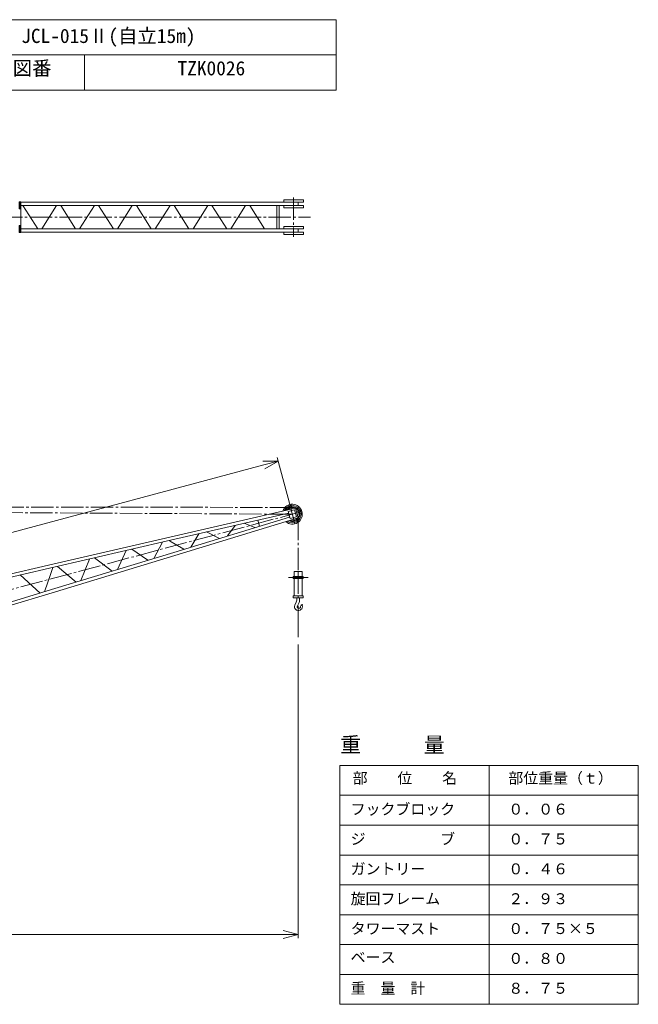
# Model space of a CAD drawing. Units: millimetres, scale not verified. Extents: x -35377 to 13555, y -19173 to 19177.
# Drawn here: x 1016 to 13453, y -610 to 19177 of the extents above; entities that cross this region are included whole.
import ezdxf
from ezdxf.enums import TextEntityAlignment as Align

# ---------------------------------------------------------------- set-up
doc = ezdxf.new("R2010")
doc.units = ezdxf.units.MM
doc.header["$LTSCALE"] = 50
doc.linetypes.add('CHAIN2', pattern=[12, 9, -1, 1, -1])
for name, color, linetype, lineweight in [('0-2_01 細線', 7, 'Continuous', 18), ('0-3_05 寸法', 7, 'Continuous', 18), ('0-4_10 当社外形線', 7, 'Continuous', 18), ('0-5_12 当社中心線', 7, 'CHAIN2', 18), ('0-9_21 躯体・土木細線', 7, 'Continuous', 18)]:
    doc.layers.add(name, color=color, linetype=linetype, lineweight=lineweight)
doc.styles.add('ＭＳ ゴシック', font='')
doc.styles.get('ＭＳ ゴシック').set_extended_font_data('MS Gothic')

msp = doc.modelspace()

# ---------------------------------------------------------------- linework, layer by layer
at = {"layer": '0-2_01 細線'}
for p, q in [((1595.81, 8215.27), (4033.14, 8778.25)), ((4049.93, 8715.42), (1612.64, 8152.43)), ((4018.91, 8708.26), (4058.09, 8685.14)), ((3268.69, 8534.96), (3595.55, 8314.5)), ((3715.96, 8351.16), (3887.5, 8677.9)), ((1722.12, 7744.01), (4115.02, 8472.69)), ((4131.85, 8409.88), (1739.09, 7681.24)), ((2246.9, 7903.81), (2418.39, 8338.55)), ((2520.58, 8362.16), (2874.29, 8094.86)), ((2980.53, 8127.22), (3153.64, 8508.39)), ((1640.63, 8047.97), (1682.03, 8168.46)), ((1773.98, 8189.71), (2151.82, 7874.85))]:
    msp.add_line(p, q, dxfattribs=at)
at = {"layer": '0-3_05 寸法'}
for p, q in [((-7770.36, 18469.35), (7375.95, 18469.35)), ((2317.65, 18469.35), (2317.65, 17761.81)), ((6211.96, 10306.15), (5922.18, 10228.51)), ((6458.85, 9384.74), (6192.55, 10378.6)), ((5922.18, 10228.51), (-10401.99, 5854.45)), ((6613.95, 7396.45), (6613.95, 6768.05)), ((6613.95, 6618.05), (6613.95, 716.23)), ((7452.8, 4189.94), (7452.8, -610.06)), ((7452.8, 4189.94), (13452.8, 4189.94)), ((10452.8, 4189.94), (10452.8, -610.06)), ((13452.8, 4189.94), (13452.8, -610.06)), ((7452.8, 3589.94), (13452.8, 3589.94)), ((7452.8, 2989.94), (13452.8, 2989.94)), ((7452.8, 2389.94), (13452.8, 2389.94)), ((7452.8, 1789.94), (13452.8, 1789.94)), ((7452.8, 1189.94), (13452.8, 1189.94)), ((6313.95, 791.23), (-8086.05, 791.23)), ((6613.95, 791.23), (6313.95, 791.23)), ((7452.8, 589.94), (13452.8, 589.94)), ((7452.8, -10.06), (13452.8, -10.06)), ((7452.8, -610.06), (13452.8, -610.06))]:
    msp.add_line(p, q, dxfattribs=at)
msp.add_lwpolyline([(-7770.36, 19176.9), (7375.95, 19176.9), (7375.95, 17761.81), (-7770.36, 17761.81)], close=True, dxfattribs=at)
for points in [[(5901.38, 10306.15), (6211.96, 10306.15), (5942.99, 10150.86)], [(6313.95, 871.61), (6613.95, 791.23), (6313.95, 710.84)]]:
    msp.add_lwpolyline(points, dxfattribs=at)
at = {"layer": '0-4_10 当社外形線'}
for p, q in [((1039.93, 15507.96), (6718.95, 15507.96)), ((6718.95, 15442.96), (1039.93, 15442.96)), ((1378.83, 14972.96), (1081.13, 15442.96)), ((1758.83, 15442.96), (1461.13, 14972.96)), ((2138.83, 14972.96), (1841.13, 15442.96)), ((2518.83, 15442.96), (2221.13, 14972.96)), ((2898.83, 14972.96), (2601.13, 15442.96)), ((3278.83, 15442.96), (2981.13, 14972.96)), ((3658.83, 14972.96), (3361.13, 15442.96)), ((4038.83, 15442.96), (3741.13, 14972.96)), ((4418.83, 14972.96), (4121.13, 15442.96)), ((4798.83, 15442.96), (4501.13, 14972.96)), ((5178.83, 14972.96), (4881.13, 15442.96)), ((5558.83, 15442.96), (5261.13, 14972.96)), ((5938.83, 14972.96), (5641.13, 15442.96)), ((6184.15, 15442.96), (6184.15, 14972.96)), ((6234.15, 14972.96), (6234.15, 15442.96)), ((6458.95, 15442.96), (6234.15, 15442.96)), ((6568.85, 15442.96), (6458.95, 15442.96)), ((6517.35, 15442.96), (6518.85, 15445.66)), ((1039.93, 15377.96), (1039.93, 15037.96)), ((6718.95, 14972.96), (1039.93, 14972.96)), ((1039.93, 14907.96), (6718.95, 14907.96)), ((6458.95, 14972.96), (6234.15, 14972.96)), ((6568.85, 14972.96), (6458.95, 14972.96)), ((6446.12, 9335.6), (6422.17, 9425.04)), ((6494.81, 9346.86), (6470.39, 9437.99)), ((6582.98, 9288.59), (6682.73, 9315.34)), ((6595.89, 9240.3), (6695.74, 9267.05)), ((6535.53, 7599.26), (6535.53, 7947.93)), ((6692.73, 7947.93), (6692.73, 7599.26)), ((6585.43, 7558.01), (6585.43, 7509.57)), ((6642.83, 7504.73), (6642.83, 7558.01)), ((6576.63, 7473.08), (6544.33, 7410.02)), ((6633.53, 7467.29), (6594.23, 7387.55))]:
    msp.add_line(p, q, dxfattribs=at)
for points in [[(1007.93, 15517.96), (1023.93, 15517.96), (1023.93, 15377.96), (1007.93, 15377.96)], [(1023.93, 15517.96), (1039.93, 15517.96), (1039.93, 15377.96), (1023.93, 15377.96)], [(1007.93, 14897.96), (1023.93, 14897.96), (1023.93, 15037.96), (1007.93, 15037.96)], [(1023.93, 14897.96), (1039.93, 14897.96), (1039.93, 15037.96), (1023.93, 15037.96)], [(6515.53, 7947.93), (6712.73, 7947.93), (6712.73, 7989.17), (6515.53, 7989.17)], [(6515.53, 7558.01), (6712.73, 7558.01), (6712.73, 7599.26), (6515.53, 7599.26)]]:
    msp.add_lwpolyline(points, close=True, dxfattribs=at)
for points in [[(6328.95, 15507.96), (6328.95, 15557.96), (6718.95, 15557.96), (6718.95, 15507.96), (6613.95, 15507.96)], [(6328.95, 15442.96), (6328.95, 15392.96), (6718.95, 15392.96), (6718.95, 15442.96), (6613.95, 15442.96)], [(6568.85, 15442.96), (6613.95, 15442.96), (6613.95, 15507.96)], [(6328.95, 14972.96), (6328.95, 15022.96), (6718.95, 15022.96), (6718.95, 14972.96), (6613.95, 14972.96)], [(6328.95, 14907.96), (6328.95, 14857.96), (6718.95, 14857.96), (6718.95, 14907.96), (6613.95, 14907.96)], [(6613.95, 14907.96), (6613.95, 14972.96), (6568.85, 14972.96)], [(6535.53, 7989.17), (6535.53, 8089.17), (6692.73, 8089.17), (6692.73, 7989.17)]]:
    msp.add_lwpolyline(points, dxfattribs=at)
for centre in [(6452.32, 9408.88), (6666.73, 9285.15)]:
    msp.add_circle(centre, 6, dxfattribs=at)
for centre, radius, start, end in [((6497.67, 9239.85), 200, 228.53778, 161.37278), ((6497.67, 9239.85), 175, 233.72478, 156.17778), ((6497.67, 9239.85), 149, 241.63378, 148.25578), ((6497.67, 9239.85), 135, 63.99528, 142.01778), ((6497.67, 9239.85), 135, 329.72678, 60.27718), ((6497.67, 9239.85), 135, 247.85978, 326.01378), ((6619.63, 7383.11), 80, 160.342, 0), ((6505.43, 7509.57), 80, 332.862, 360), ((6629.03, 7384.02), 35, 174.202, 358.506), ((6562.83, 7504.73), 80, 332.093, 0), ((6699.73, 7387.01), 35.9, 91.7516, 186.249), ((6721.53, 7397.67), 26.32, 132.116, 213.597), ((6698.93, 7417.91), 5, 351.821, 94.3695)]:
    msp.add_arc(centre, radius, start, end, dxfattribs=at)
at = {"layer": '0-5_12 当社中心線'}
for p, q in [((6518.95, 15604.06), (6518.95, 14811.86)), ((-11380.41, 15207.96), (6859.15, 15207.96)), ((6497.72, 9374.85), (-10713.57, 9401.1)), ((6445.91, 9433.04), (6549.44, 9046.67)), ((6690.86, 9291.61), (-10559.55, 4669.38)), ((-3571.28, 9293.29), (6497.67, 9239.85)), ((6422.33, 7968.55), (6814.53, 7968.55))]:
    msp.add_line(p, q, dxfattribs=at)
msp.add_lwpolyline([(6614.13, 9165.78), (6614.13, 8089.17), (6614.13, 7558.01)], dxfattribs=at)
at = {"layer": '0-9_21 躯体・土木細線'}
for p, q in [((5800.93, 9119.87), (5834.13, 8996.18)), ((6419.79, 9259.95), (6424.65, 9261.26)), ((6440.25, 9183.59), (6445.07, 9184.88)), ((5196.18, 8801.93), (5347.47, 9015.13)), ((5531.69, 9057.67), (5744.57, 8968.92)), ((4454.01, 8575.91), (4619.14, 8846.9)), ((4772.54, 8882.32), (5031.85, 8751.89)), ((4058.09, 8685.14), (4315.01, 8533.59)), ((1612.64, 8152.43), (565.59, 7910.58)), ((733.93, 8016.18), (1595.81, 8215.27)), ((1028.49, 8017.51), (1428.44, 7654.57)), ((1514.48, 7680.77), (1640.63, 8047.97)), ((694.11, 7430.95), (1722.12, 7744.01)), ((1739.09, 7681.24), (710.89, 7368.13))]:
    msp.add_line(p, q, dxfattribs=at)
for points in [[(4033.14, 8778.25), (6563.08, 9362.63), (6615.69, 9166.25), (4131.85, 8409.88)], [(4115.02, 8472.69), (6440.91, 9180.98), (6419.03, 9262.65), (4049.93, 8715.42)]]:
    msp.add_lwpolyline(points, dxfattribs=at)
msp.add_lwpolyline([(6454.33, 9150.59), (6579.89, 9184.23), (6541.04, 9329.12), (6415.48, 9295.47)], close=True, dxfattribs=at)

# ---------------------------------------------------------------- texts
at = {"layer": '0-3_05 寸法', "style": 'ＭＳ ゴシック'}
for s, height, p in [('図面名称   \u3000\u3000\u3000\u3000\u3000\u3000\u3000ビルマンクレーン JCL-015Ⅱ(自立15m)', 285.9, (-7140.35, 18622.91)), ('\u3000\u3000竹本機械工業株式会社      \u3000\u3000\u3000\u3000\u3000 図番     \u3000\u3000\u3000\u3000TZK0026', 285.9, (-7114.35, 17972.91)), ('重\u3000\u3000\u3000量', 307.9, (7460.57, 4359.55)), ('部\u3000\u3000位\u3000\u3000名', 219.9, (7710.13, 3759.55)), ('部位重量（ｔ）', 219.9, (10840.02, 3759.55)), ('フックブロック', 219.9, (7669.83, 3135.64)), ('０．０６', 219.9, (10840.02, 3136.22)), ('ジ\u3000\u3000\u3000\u3000\u3000ブ', 219.9, (7669.83, 2535.64)), ('０．７５', 219.9, (10840.02, 2536.22)), ('ガントリー', 219.9, (7669.83, 1935.64)), ('０．４６', 219.9, (10840.02, 1936.22)), ('旋回フレーム', 219.9, (7669.83, 1335.64)), ('２．９３', 219.9, (10840.02, 1336.22)), ('タワーマスト', 219.9, (7669.83, 735.64)), ('０．７５×５', 219.9, (10840.02, 736.22)), ('ベース', 219.9, (7669.83, 159.55)), ('０．８０', 219.9, (10840.02, 136.22)), ('重\u3000量\u3000計', 219.9, (7669.83, -464.36)), ('８．７５', 219.9, (10840.02, -463.78))]:
    msp.add_text(s, height=height, dxfattribs=at).set_placement(p, align=Align.BOTTOM_LEFT)

doc.saveas('drawing.dxf')
